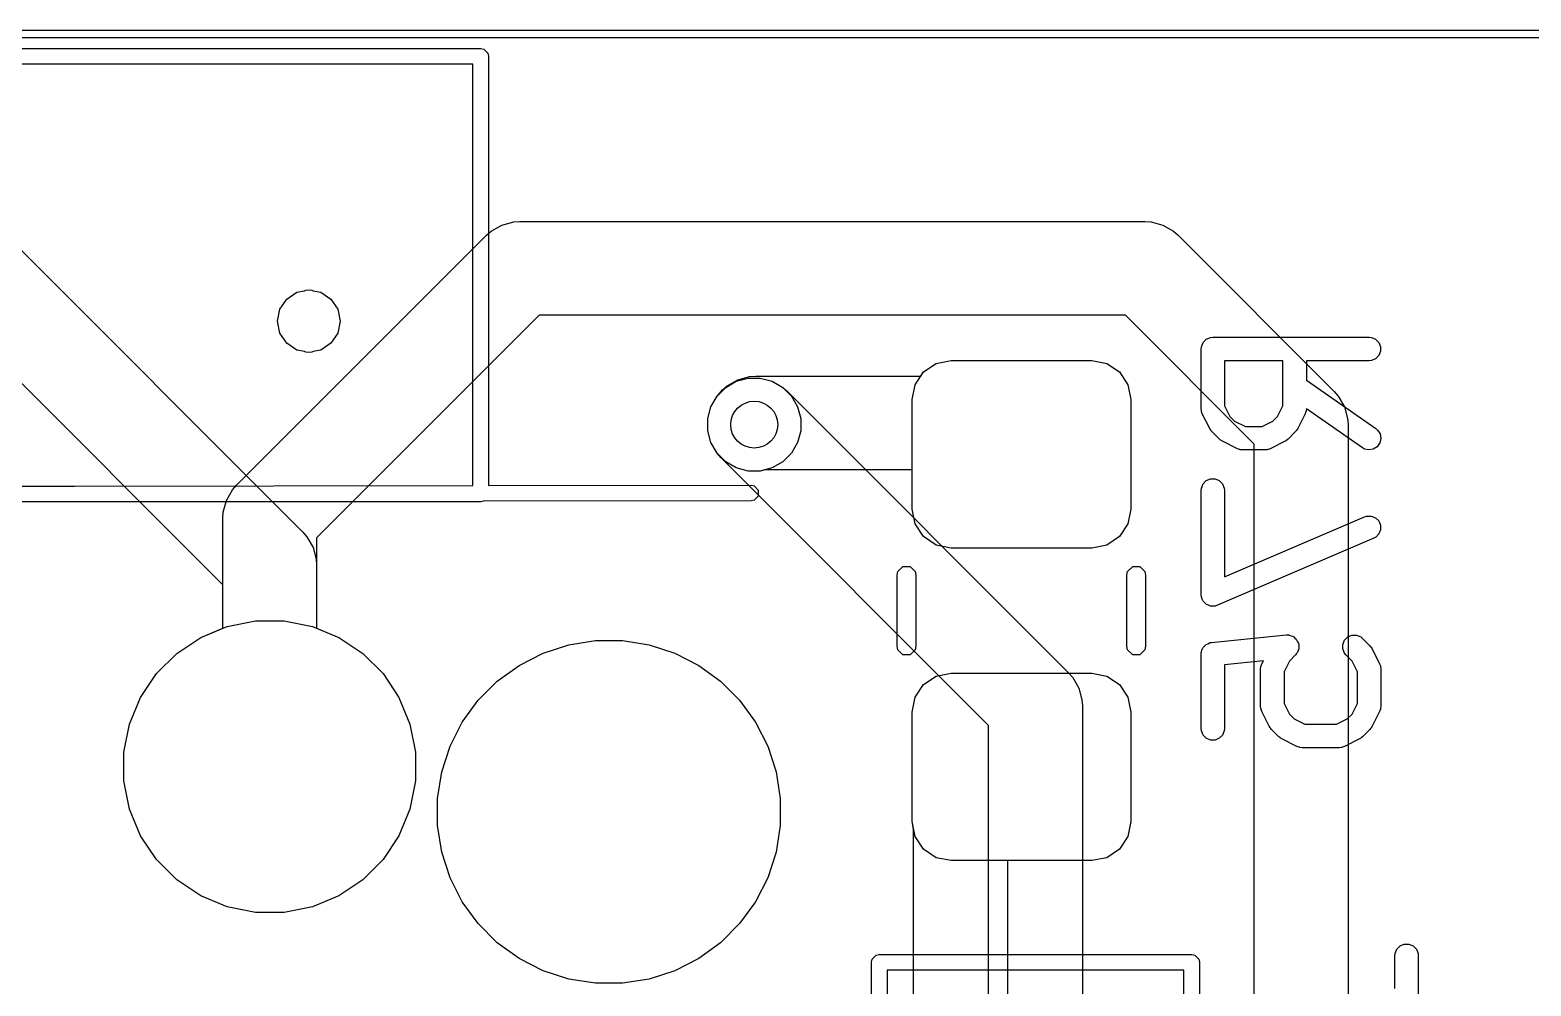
# Model space of a CAD drawing. Header units: inches. Extents: x 1.3 to 5.24, y -7.03 to -1.12.
# Drawn here: x 4.5026 to 4.8807, y -1.3619 to -1.1211 of the extents above; entities that cross this region are included whole.
import ezdxf

# ---------------------------------------------------------------- set-up
doc = ezdxf.new("R2010")
doc.units = ezdxf.units.IN
doc.header["$MEASUREMENT"] = 0
for name, color, linetype, true_color in [('B.Cu', 153, 'CONTINUOUS', 0x4d7fc4), ('B.Mask', 4, 'CONTINUOUS', 0x02ffee), ('B.Paste', 132, 'CONTINUOUS', 0x00c2c2), ('B.Silkscreen', 31, 'CONTINUOUS', 0xe8b2a7), ('Edge.Cuts', 254, 'CONTINUOUS', 0xd0d2cd), ('F.Cu', 13, 'CONTINUOUS', 0xc83434), ('F.Mask', 201, 'CONTINUOUS', 0xd864ff), ('F.Paste', 253, 'CONTINUOUS', 0xb4a09a), ('F.Silkscreen', 41, 'CONTINUOUS', 0xf2eda1), ('In1.Cu', 91, 'CONTINUOUS', 0x7fc87f), ('In2.Cu', 33, 'CONTINUOUS', 0xce7d2c)]:
    doc.layers.add(name, color=color, linetype=linetype, true_color=true_color)

msp = doc.modelspace()

# ---------------------------------------------------------------- linework, layer by layer
at = {"layer": 'B.Cu', "linetype": 'CONTINUOUS'}
for p, q in [((1.29921, -1.12106), (5.23622, -1.12106)), ((5.23524, -1.12303), (1.3002, -1.12303)), ((4.49654, -1.17275), (4.57134, -1.24755)), ((4.55118, -1.2608), (4.4833, -1.19291)), ((4.72769, -1.20721), (4.73088, -1.20508)), ((4.73088, -1.20508), (4.73465, -1.20433)), ((4.73465, -1.20433), (4.77008, -1.20433)), ((4.77008, -1.20433), (4.77385, -1.20508)), ((4.77385, -1.20508), (4.77704, -1.20721)), ((4.67824, -1.21071), (4.68091, -1.20917)), ((4.68091, -1.20917), (4.68389, -1.20837)), ((4.68389, -1.20837), (4.68543, -1.20827)), ((4.68543, -1.20827), (4.72698, -1.20827)), ((4.72698, -1.20827), (4.72769, -1.20721)), ((4.77704, -1.20721), (4.77917, -1.21041)), ((4.67413, -1.21595), (4.67567, -1.21328)), ((4.67567, -1.21328), (4.67669, -1.21212)), ((4.67669, -1.21212), (4.67708, -1.21173)), ((4.67708, -1.21173), (4.67824, -1.21071)), ((4.77917, -1.21041), (4.77992, -1.21417)), ((4.67333, -1.21893), (4.67413, -1.21595)), ((4.77992, -1.21417), (4.77992, -1.24173)), ((4.67333, -1.22201), (4.67333, -1.21893)), ((4.67413, -1.22499), (4.67333, -1.22201)), ((4.67567, -1.22766), (4.67413, -1.22499)), ((4.67785, -1.22984), (4.67567, -1.22766)), ((4.68052, -1.23138), (4.67785, -1.22984)), ((4.6835, -1.23218), (4.68052, -1.23138)), ((4.68658, -1.23218), (4.6835, -1.23218)), ((4.68767, -1.23189), (4.68658, -1.23218)), ((4.7248, -1.23189), (4.68767, -1.23189)), ((4.7248, -1.24173), (4.7248, -1.23189)), ((4.72555, -1.2455), (4.7248, -1.24173)), ((4.77992, -1.24173), (4.77917, -1.2455)), ((4.57134, -1.24755), (4.57236, -1.24872)), ((4.72769, -1.24869), (4.72555, -1.2455)), ((4.77917, -1.2455), (4.77704, -1.24869)), ((4.57236, -1.24872), (4.5739, -1.25139)), ((4.5739, -1.25139), (4.5747, -1.25436)), ((4.73088, -1.25083), (4.72769, -1.24869)), ((4.73465, -1.25157), (4.73088, -1.25083)), ((4.77008, -1.25157), (4.73465, -1.25157)), ((4.77385, -1.25083), (4.77008, -1.25157)), ((4.77704, -1.24869), (4.77385, -1.25083)), ((4.5747, -1.25436), (4.5748, -1.25591)), ((4.5748, -1.25591), (4.5748, -1.27175)), ((4.55118, -1.27175), (4.55118, -1.2608)), ((4.53958, -1.27809), (4.54559, -1.27407)), ((4.54559, -1.27407), (4.55118, -1.27175)), ((4.5748, -1.27175), (4.58039, -1.27407)), ((4.58039, -1.27407), (4.58641, -1.27809)), ((4.53446, -1.2832), (4.53958, -1.27809)), ((4.58641, -1.27809), (4.59152, -1.2832)), ((4.6258, -1.28111), (4.63185, -1.27802)), ((4.63185, -1.27802), (4.63832, -1.27592)), ((4.63832, -1.27592), (4.64503, -1.27486)), ((4.64503, -1.27486), (4.65182, -1.27486)), ((4.65182, -1.27486), (4.65854, -1.27592)), ((4.65854, -1.27592), (4.665, -1.27802)), ((4.665, -1.27802), (4.67105, -1.28111)), ((4.6203, -1.2851), (4.6258, -1.28111)), ((4.67105, -1.28111), (4.67655, -1.2851)), ((4.53044, -1.28922), (4.53446, -1.2832)), ((4.59152, -1.2832), (4.59554, -1.28922)), ((4.61549, -1.28991), (4.6203, -1.2851)), ((4.67655, -1.2851), (4.68136, -1.28991)), ((4.72769, -1.28595), (4.73088, -1.28382)), ((4.73088, -1.28382), (4.73465, -1.28307)), ((4.73465, -1.28307), (4.77008, -1.28307)), ((4.77008, -1.28307), (4.77385, -1.28382)), ((4.77385, -1.28382), (4.77704, -1.28595)), ((4.52767, -1.2959), (4.53044, -1.28922)), ((4.59554, -1.28922), (4.59831, -1.2959)), ((4.7248, -1.29291), (4.72555, -1.28915)), ((4.72555, -1.28915), (4.72769, -1.28595)), ((4.77704, -1.28595), (4.77917, -1.28915)), ((4.77917, -1.28915), (4.77992, -1.29291)), ((4.6115, -1.29541), (4.61549, -1.28991)), ((4.68136, -1.28991), (4.68535, -1.29541)), ((4.7248, -1.32047), (4.7248, -1.29291)), ((4.77992, -1.29291), (4.77992, -1.32047)), ((4.52626, -1.303), (4.52767, -1.2959)), ((4.59831, -1.2959), (4.59972, -1.303)), ((4.60841, -1.30146), (4.6115, -1.29541)), ((4.68535, -1.29541), (4.68844, -1.30146)), ((4.52626, -1.31024), (4.52626, -1.303)), ((4.59972, -1.303), (4.59972, -1.31024)), ((4.60631, -1.30793), (4.60841, -1.30146)), ((4.68844, -1.30146), (4.69054, -1.30793)), ((4.60525, -1.31464), (4.60631, -1.30793)), ((4.69054, -1.30793), (4.6916, -1.31464)), ((4.52767, -1.31733), (4.52626, -1.31024)), ((4.59972, -1.31024), (4.59831, -1.31733)), ((4.60525, -1.32143), (4.60525, -1.31464)), ((4.6916, -1.31464), (4.6916, -1.32143)), ((4.53044, -1.32402), (4.52767, -1.31733)), ((4.59831, -1.31733), (4.59554, -1.32402)), ((4.60631, -1.32815), (4.60525, -1.32143)), ((4.6916, -1.32143), (4.69054, -1.32815)), ((4.7252, -1.32245), (4.7248, -1.32047)), ((4.7252, -1.44016), (4.7252, -1.32245)), ((4.77992, -1.32047), (4.77917, -1.32424)), ((4.53446, -1.33003), (4.53044, -1.32402)), ((4.59554, -1.32402), (4.59152, -1.33003)), ((4.77917, -1.32424), (4.77704, -1.32743)), ((4.53958, -1.33515), (4.53446, -1.33003)), ((4.59152, -1.33003), (4.58641, -1.33515)), ((4.60841, -1.33461), (4.60631, -1.32815)), ((4.69054, -1.32815), (4.68844, -1.33461)), ((4.77008, -1.33031), (4.74882, -1.33031)), ((4.74882, -1.33031), (4.74882, -1.44016)), ((4.77385, -1.32957), (4.77008, -1.33031)), ((4.77704, -1.32743), (4.77385, -1.32957)), ((4.6115, -1.34066), (4.60841, -1.33461)), ((4.68844, -1.33461), (4.68535, -1.34066)), ((4.54559, -1.33917), (4.53958, -1.33515)), ((4.58641, -1.33515), (4.58039, -1.33917)), ((4.55228, -1.34194), (4.54559, -1.33917)), ((4.55937, -1.34335), (4.55228, -1.34194)), ((4.57371, -1.34194), (4.56661, -1.34335)), ((4.58039, -1.33917), (4.57371, -1.34194)), ((4.61549, -1.34616), (4.6115, -1.34066)), ((4.68535, -1.34066), (4.68136, -1.34616)), ((4.56661, -1.34335), (4.55937, -1.34335)), ((4.6203, -1.35097), (4.61549, -1.34616)), ((4.68136, -1.34616), (4.67655, -1.35097)), ((4.6258, -1.35496), (4.6203, -1.35097)), ((4.67655, -1.35097), (4.67105, -1.35496)), ((4.63185, -1.35805), (4.6258, -1.35496)), ((4.67105, -1.35496), (4.665, -1.35805)), ((4.63832, -1.36015), (4.63185, -1.35805)), ((4.64503, -1.36121), (4.63832, -1.36015)), ((4.65182, -1.36121), (4.64503, -1.36121)), ((4.65854, -1.36015), (4.65182, -1.36121)), ((4.665, -1.35805), (4.65854, -1.36015))]:
    msp.add_line(p, q, dxfattribs=at)
at = {"layer": 'B.Cu'}
msp.add_circle((4.68504, -1.22047), 0.00591, dxfattribs=at)
at = {"layer": 'B.Mask', "linetype": 'CONTINUOUS'}
for p, q in [((1.29921, -1.12106), (5.23622, -1.12106)), ((5.23524, -1.12303), (1.3002, -1.12303)), ((4.72769, -1.20721), (4.73088, -1.20508)), ((4.73088, -1.20508), (4.73465, -1.20433)), ((4.73465, -1.20433), (4.77008, -1.20433)), ((4.77008, -1.20433), (4.77385, -1.20508)), ((4.77385, -1.20508), (4.77704, -1.20721)), ((4.72555, -1.21041), (4.72769, -1.20721)), ((4.77704, -1.20721), (4.77917, -1.21041)), ((4.7248, -1.21417), (4.72555, -1.21041)), ((4.77917, -1.21041), (4.77992, -1.21417)), ((4.7248, -1.24173), (4.7248, -1.21417)), ((4.77992, -1.21417), (4.77992, -1.24173)), ((4.72555, -1.2455), (4.7248, -1.24173)), ((4.77992, -1.24173), (4.77917, -1.2455)), ((4.72769, -1.24869), (4.72555, -1.2455)), ((4.77917, -1.2455), (4.77704, -1.24869)), ((4.73088, -1.25083), (4.72769, -1.24869)), ((4.73465, -1.25157), (4.73088, -1.25083)), ((4.77008, -1.25157), (4.73465, -1.25157)), ((4.77385, -1.25083), (4.77008, -1.25157)), ((4.77704, -1.24869), (4.77385, -1.25083)), ((4.55228, -1.2713), (4.55937, -1.26989)), ((4.55937, -1.26989), (4.56661, -1.26989)), ((4.56661, -1.26989), (4.57371, -1.2713)), ((4.53958, -1.27809), (4.54559, -1.27407)), ((4.54559, -1.27407), (4.55228, -1.2713)), ((4.57371, -1.2713), (4.58039, -1.27407)), ((4.58039, -1.27407), (4.58641, -1.27809)), ((4.53446, -1.2832), (4.53958, -1.27809)), ((4.58641, -1.27809), (4.59152, -1.2832)), ((4.6258, -1.28111), (4.63185, -1.27802)), ((4.63185, -1.27802), (4.63832, -1.27592)), ((4.63832, -1.27592), (4.64503, -1.27486)), ((4.64503, -1.27486), (4.65182, -1.27486)), ((4.65182, -1.27486), (4.65854, -1.27592)), ((4.65854, -1.27592), (4.665, -1.27802)), ((4.665, -1.27802), (4.67105, -1.28111)), ((4.6203, -1.2851), (4.6258, -1.28111)), ((4.67105, -1.28111), (4.67655, -1.2851)), ((4.53044, -1.28922), (4.53446, -1.2832)), ((4.59152, -1.2832), (4.59554, -1.28922)), ((4.61549, -1.28991), (4.6203, -1.2851)), ((4.67655, -1.2851), (4.68136, -1.28991)), ((4.72769, -1.28595), (4.73088, -1.28382)), ((4.73088, -1.28382), (4.73465, -1.28307)), ((4.73465, -1.28307), (4.77008, -1.28307)), ((4.77008, -1.28307), (4.77385, -1.28382)), ((4.77385, -1.28382), (4.77704, -1.28595)), ((4.52767, -1.2959), (4.53044, -1.28922)), ((4.59554, -1.28922), (4.59831, -1.2959)), ((4.7248, -1.29291), (4.72555, -1.28915)), ((4.72555, -1.28915), (4.72769, -1.28595)), ((4.77704, -1.28595), (4.77917, -1.28915)), ((4.77917, -1.28915), (4.77992, -1.29291)), ((4.6115, -1.29541), (4.61549, -1.28991)), ((4.68136, -1.28991), (4.68535, -1.29541)), ((4.7248, -1.32047), (4.7248, -1.29291)), ((4.77992, -1.29291), (4.77992, -1.32047)), ((4.52626, -1.303), (4.52767, -1.2959)), ((4.59831, -1.2959), (4.59972, -1.303)), ((4.60841, -1.30146), (4.6115, -1.29541)), ((4.68535, -1.29541), (4.68844, -1.30146)), ((4.52626, -1.31024), (4.52626, -1.303)), ((4.59972, -1.303), (4.59972, -1.31024)), ((4.60631, -1.30793), (4.60841, -1.30146)), ((4.68844, -1.30146), (4.69054, -1.30793)), ((4.60525, -1.31464), (4.60631, -1.30793)), ((4.69054, -1.30793), (4.6916, -1.31464)), ((4.52767, -1.31733), (4.52626, -1.31024)), ((4.59972, -1.31024), (4.59831, -1.31733)), ((4.60525, -1.32143), (4.60525, -1.31464)), ((4.6916, -1.31464), (4.6916, -1.32143)), ((4.53044, -1.32402), (4.52767, -1.31733)), ((4.59831, -1.31733), (4.59554, -1.32402)), ((4.60631, -1.32815), (4.60525, -1.32143)), ((4.6916, -1.32143), (4.69054, -1.32815)), ((4.72555, -1.32424), (4.7248, -1.32047)), ((4.77992, -1.32047), (4.77917, -1.32424)), ((4.53446, -1.33003), (4.53044, -1.32402)), ((4.59554, -1.32402), (4.59152, -1.33003)), ((4.72769, -1.32743), (4.72555, -1.32424)), ((4.77917, -1.32424), (4.77704, -1.32743)), ((4.53958, -1.33515), (4.53446, -1.33003)), ((4.59152, -1.33003), (4.58641, -1.33515)), ((4.60841, -1.33461), (4.60631, -1.32815)), ((4.69054, -1.32815), (4.68844, -1.33461)), ((4.73088, -1.32957), (4.72769, -1.32743)), ((4.73465, -1.33031), (4.73088, -1.32957)), ((4.77008, -1.33031), (4.73465, -1.33031)), ((4.77385, -1.32957), (4.77008, -1.33031)), ((4.77704, -1.32743), (4.77385, -1.32957)), ((4.6115, -1.34066), (4.60841, -1.33461)), ((4.68844, -1.33461), (4.68535, -1.34066)), ((4.54559, -1.33917), (4.53958, -1.33515)), ((4.58641, -1.33515), (4.58039, -1.33917)), ((4.55228, -1.34194), (4.54559, -1.33917)), ((4.55937, -1.34335), (4.55228, -1.34194)), ((4.57371, -1.34194), (4.56661, -1.34335)), ((4.58039, -1.33917), (4.57371, -1.34194)), ((4.61549, -1.34616), (4.6115, -1.34066)), ((4.68535, -1.34066), (4.68136, -1.34616)), ((4.56661, -1.34335), (4.55937, -1.34335)), ((4.6203, -1.35097), (4.61549, -1.34616)), ((4.68136, -1.34616), (4.67655, -1.35097)), ((4.6258, -1.35496), (4.6203, -1.35097)), ((4.67655, -1.35097), (4.67105, -1.35496)), ((4.63185, -1.35805), (4.6258, -1.35496)), ((4.67105, -1.35496), (4.665, -1.35805)), ((4.63832, -1.36015), (4.63185, -1.35805)), ((4.64503, -1.36121), (4.63832, -1.36015)), ((4.65182, -1.36121), (4.64503, -1.36121)), ((4.65854, -1.36015), (4.65182, -1.36121)), ((4.665, -1.35805), (4.65854, -1.36015))]:
    msp.add_line(p, q, dxfattribs=at)
at = {"layer": 'B.Paste', "linetype": 'CONTINUOUS'}
for p, q in [((1.29921, -1.12106), (5.23622, -1.12106)), ((5.23524, -1.12303), (1.3002, -1.12303)), ((4.72769, -1.20721), (4.73088, -1.20508)), ((4.73088, -1.20508), (4.73465, -1.20433)), ((4.73465, -1.20433), (4.77008, -1.20433)), ((4.77008, -1.20433), (4.77385, -1.20508)), ((4.77385, -1.20508), (4.77704, -1.20721)), ((4.72555, -1.21041), (4.72769, -1.20721)), ((4.77704, -1.20721), (4.77917, -1.21041)), ((4.7248, -1.21417), (4.72555, -1.21041)), ((4.77917, -1.21041), (4.77992, -1.21417)), ((4.7248, -1.24173), (4.7248, -1.21417)), ((4.77992, -1.21417), (4.77992, -1.24173)), ((4.72555, -1.2455), (4.7248, -1.24173)), ((4.77992, -1.24173), (4.77917, -1.2455)), ((4.72769, -1.24869), (4.72555, -1.2455)), ((4.77917, -1.2455), (4.77704, -1.24869)), ((4.73088, -1.25083), (4.72769, -1.24869)), ((4.73465, -1.25157), (4.73088, -1.25083)), ((4.77008, -1.25157), (4.73465, -1.25157)), ((4.77385, -1.25083), (4.77008, -1.25157)), ((4.77704, -1.24869), (4.77385, -1.25083)), ((4.72769, -1.28595), (4.73088, -1.28382)), ((4.73088, -1.28382), (4.73465, -1.28307)), ((4.73465, -1.28307), (4.77008, -1.28307)), ((4.77008, -1.28307), (4.77385, -1.28382)), ((4.77385, -1.28382), (4.77704, -1.28595)), ((4.7248, -1.29291), (4.72555, -1.28915)), ((4.72555, -1.28915), (4.72769, -1.28595)), ((4.77704, -1.28595), (4.77917, -1.28915)), ((4.77917, -1.28915), (4.77992, -1.29291)), ((4.7248, -1.32047), (4.7248, -1.29291)), ((4.77992, -1.29291), (4.77992, -1.32047)), ((4.72555, -1.32424), (4.7248, -1.32047)), ((4.77992, -1.32047), (4.77917, -1.32424)), ((4.72769, -1.32743), (4.72555, -1.32424)), ((4.77917, -1.32424), (4.77704, -1.32743)), ((4.73088, -1.32957), (4.72769, -1.32743)), ((4.73465, -1.33031), (4.73088, -1.32957)), ((4.77008, -1.33031), (4.73465, -1.33031)), ((4.77385, -1.32957), (4.77008, -1.33031)), ((4.77704, -1.32743), (4.77385, -1.32957))]:
    msp.add_line(p, q, dxfattribs=at)
at = {"layer": 'B.Silkscreen', "linetype": 'CONTINUOUS'}
for p, q in [((1.29921, -1.12106), (5.23622, -1.12106)), ((5.23524, -1.12303), (1.3002, -1.12303)), ((4.79894, -1.19895), (4.80001, -1.19851)), ((4.80001, -1.19851), (4.80058, -1.19845)), ((4.80058, -1.19845), (4.83995, -1.19845)), ((4.83995, -1.19845), (4.84053, -1.19851)), ((4.84053, -1.19851), (4.84159, -1.19895)), ((4.79763, -1.20141), (4.79769, -1.20083)), ((4.79763, -1.2164), (4.79763, -1.20141)), ((4.79769, -1.20083), (4.79813, -1.19977)), ((4.79813, -1.19977), (4.79894, -1.19895)), ((4.84159, -1.19895), (4.84241, -1.19977)), ((4.84241, -1.19977), (4.84285, -1.20083)), ((4.84285, -1.20198), (4.84241, -1.20305)), ((4.84285, -1.20083), (4.84285, -1.20198)), ((4.81825, -1.20436), (4.80354, -1.20436)), ((4.80354, -1.20436), (4.80354, -1.21571)), ((4.81825, -1.21571), (4.81825, -1.20436)), ((4.83995, -1.20436), (4.82416, -1.20436)), ((4.82416, -1.20436), (4.82416, -1.20924)), ((4.84053, -1.2043), (4.83995, -1.20436)), ((4.84159, -1.20386), (4.84053, -1.2043)), ((4.84241, -1.20305), (4.84159, -1.20386)), ((4.82416, -1.20924), (4.84165, -1.22148)), ((4.79769, -1.21698), (4.79763, -1.2164)), ((4.79773, -1.21708), (4.79769, -1.21698)), ((4.79774, -1.21718), (4.79773, -1.21708)), ((4.79794, -1.21772), (4.79774, -1.21718)), ((4.80354, -1.21571), (4.80488, -1.2184)), ((4.8169, -1.2184), (4.81825, -1.21571)), ((4.82405, -1.21718), (4.82385, -1.21772)), ((4.82406, -1.21708), (4.82405, -1.21718)), ((4.8241, -1.21698), (4.82406, -1.21708)), ((4.82415, -1.21645), (4.8241, -1.21698)), ((4.83826, -1.22632), (4.82415, -1.21645)), ((4.79982, -1.22147), (4.79794, -1.21772)), ((4.80488, -1.2184), (4.80608, -1.2196)), ((4.80608, -1.2196), (4.80878, -1.22095)), ((4.80878, -1.22095), (4.81301, -1.22095)), ((4.81301, -1.22095), (4.81571, -1.2196)), ((4.81571, -1.2196), (4.8169, -1.2184)), ((4.82385, -1.21772), (4.82197, -1.22147)), ((4.79997, -1.22172), (4.79982, -1.22147)), ((4.8, -1.22179), (4.79997, -1.22172)), ((4.80007, -1.22188), (4.8, -1.22179)), ((4.80013, -1.22196), (4.80007, -1.22188)), ((4.80018, -1.22202), (4.80013, -1.22196)), ((4.80037, -1.22224), (4.80018, -1.22202)), ((4.80225, -1.22412), (4.80037, -1.22224)), ((4.80247, -1.2243), (4.80225, -1.22412)), ((4.80252, -1.22436), (4.80247, -1.2243)), ((4.80261, -1.22442), (4.80252, -1.22436)), ((4.80269, -1.22448), (4.80261, -1.22442)), ((4.80276, -1.22451), (4.80269, -1.22448)), ((4.80301, -1.22467), (4.80276, -1.22451)), ((4.80676, -1.22654), (4.80301, -1.22467)), ((4.81878, -1.22467), (4.81503, -1.22654)), ((4.81902, -1.22451), (4.81878, -1.22467)), ((4.8191, -1.22448), (4.81902, -1.22451)), ((4.81918, -1.22442), (4.8191, -1.22448)), ((4.81927, -1.22436), (4.81918, -1.22442)), ((4.81932, -1.2243), (4.81927, -1.22436)), ((4.81954, -1.22412), (4.81932, -1.2243)), ((4.82142, -1.22224), (4.81954, -1.22412)), ((4.8216, -1.22202), (4.82142, -1.22224)), ((4.82166, -1.22196), (4.8216, -1.22202)), ((4.82172, -1.22188), (4.82166, -1.22196)), ((4.82179, -1.22179), (4.82172, -1.22188)), ((4.82182, -1.22172), (4.82179, -1.22179)), ((4.82197, -1.22147), (4.82182, -1.22172)), ((4.84165, -1.22148), (4.84209, -1.22186)), ((4.84266, -1.22509), (4.842, -1.22604)), ((4.84209, -1.22186), (4.84271, -1.22283)), ((4.84291, -1.22397), (4.84266, -1.22509)), ((4.84271, -1.22283), (4.84291, -1.22397)), ((4.8073, -1.22675), (4.80676, -1.22654)), ((4.80741, -1.22676), (4.8073, -1.22675)), ((4.80751, -1.2268), (4.80741, -1.22676)), ((4.80808, -1.22686), (4.80751, -1.2268)), ((4.81371, -1.22686), (4.80808, -1.22686)), ((4.81428, -1.2268), (4.81371, -1.22686)), ((4.81438, -1.22676), (4.81428, -1.2268)), ((4.81449, -1.22675), (4.81438, -1.22676)), ((4.81503, -1.22654), (4.81449, -1.22675)), ((4.83876, -1.22661), (4.83826, -1.22632)), ((4.83989, -1.22686), (4.83876, -1.22661)), ((4.84102, -1.22666), (4.83989, -1.22686)), ((4.842, -1.22604), (4.84102, -1.22666)), ((4.79763, -1.23703), (4.79769, -1.23645)), ((4.79769, -1.23645), (4.79813, -1.23539)), ((4.79813, -1.23539), (4.79894, -1.23457)), ((4.79894, -1.23457), (4.80001, -1.23413)), ((4.80001, -1.23413), (4.80116, -1.23413)), ((4.80116, -1.23413), (4.80222, -1.23457)), ((4.80222, -1.23457), (4.80304, -1.23539)), ((4.80304, -1.23539), (4.80348, -1.23645)), ((4.80348, -1.23645), (4.80354, -1.23703)), ((4.79763, -1.26327), (4.79763, -1.23703)), ((4.80354, -1.23703), (4.80354, -1.2588)), ((4.80354, -1.2588), (4.83879, -1.24369)), ((4.83879, -1.24369), (4.83934, -1.24351)), ((4.83934, -1.24351), (4.84049, -1.2435)), ((4.84049, -1.2435), (4.84156, -1.24393)), ((4.84156, -1.24393), (4.84239, -1.24473)), ((4.84239, -1.24473), (4.84284, -1.24579)), ((4.84286, -1.24694), (4.84243, -1.24801)), ((4.84284, -1.24579), (4.84286, -1.24694)), ((4.84112, -1.24911), (4.80175, -1.26599)), ((4.84162, -1.24884), (4.84112, -1.24911)), ((4.84243, -1.24801), (4.84162, -1.24884)), ((4.72106, -1.25838), (4.72124, -1.25748)), ((4.72106, -1.27626), (4.72106, -1.25838)), ((4.72124, -1.25748), (4.72252, -1.2562)), ((4.72252, -1.2562), (4.72433, -1.2562)), ((4.72433, -1.2562), (4.72561, -1.25748)), ((4.72561, -1.25748), (4.72579, -1.25838)), ((4.72579, -1.25838), (4.72579, -1.27626)), ((4.77894, -1.25838), (4.77912, -1.25748)), ((4.77894, -1.27626), (4.77894, -1.25838)), ((4.77912, -1.25748), (4.7804, -1.2562)), ((4.7804, -1.2562), (4.7822, -1.2562)), ((4.7822, -1.2562), (4.78348, -1.25748)), ((4.78348, -1.25748), (4.78366, -1.25838)), ((4.78366, -1.25838), (4.78366, -1.27626)), ((4.79769, -1.26385), (4.79763, -1.26327)), ((4.79769, -1.26387), (4.79769, -1.26385)), ((4.79769, -1.26388), (4.79769, -1.26387)), ((4.79791, -1.2644), (4.79769, -1.26388)), ((4.79813, -1.26491), (4.79791, -1.2644)), ((4.79814, -1.26493), (4.79813, -1.26491)), ((4.79815, -1.26494), (4.79814, -1.26493)), ((4.79855, -1.26533), (4.79815, -1.26494)), ((4.79894, -1.26573), (4.79855, -1.26533)), ((4.79896, -1.26574), (4.79894, -1.26573)), ((4.79897, -1.26575), (4.79896, -1.26574)), ((4.79949, -1.26596), (4.79897, -1.26575)), ((4.80001, -1.26617), (4.79949, -1.26596)), ((4.80003, -1.26617), (4.80001, -1.26617)), ((4.80004, -1.26618), (4.80003, -1.26617)), ((4.8006, -1.26617), (4.80004, -1.26618)), ((4.80116, -1.26617), (4.8006, -1.26617)), ((4.80118, -1.26616), (4.80116, -1.26617)), ((4.80119, -1.26616), (4.80118, -1.26616)), ((4.80175, -1.26599), (4.80119, -1.26616)), ((4.80029, -1.27533), (4.81904, -1.27346)), ((4.81904, -1.27346), (4.81962, -1.27346)), ((4.81962, -1.27346), (4.81976, -1.2735)), ((4.81976, -1.2735), (4.81991, -1.2735)), ((4.81991, -1.2735), (4.82031, -1.27367)), ((4.82031, -1.27367), (4.82072, -1.27379)), ((4.82072, -1.27379), (4.82083, -1.27388)), ((4.82083, -1.27388), (4.82097, -1.27394)), ((4.82097, -1.27394), (4.82128, -1.27425)), ((4.82128, -1.27425), (4.82161, -1.27452)), ((4.83375, -1.27476), (4.83456, -1.27394)), ((4.83456, -1.27394), (4.83563, -1.2735)), ((4.83563, -1.2735), (4.83678, -1.2735)), ((4.83678, -1.2735), (4.83784, -1.27394)), ((4.83784, -1.27394), (4.83829, -1.27431)), ((4.83829, -1.27431), (4.84017, -1.27618)), ((4.72124, -1.27717), (4.72106, -1.27626)), ((4.72252, -1.27844), (4.72124, -1.27717)), ((4.72561, -1.27717), (4.72433, -1.27844)), ((4.72579, -1.27626), (4.72561, -1.27717)), ((4.77912, -1.27717), (4.77894, -1.27626)), ((4.7804, -1.27844), (4.77912, -1.27717)), ((4.78348, -1.27717), (4.7822, -1.27844)), ((4.78366, -1.27626), (4.78348, -1.27717)), ((4.79763, -1.27827), (4.79765, -1.27806)), ((4.79764, -1.27799), (4.79767, -1.27792)), ((4.79765, -1.27806), (4.79764, -1.27799)), ((4.79767, -1.27792), (4.79769, -1.2777)), ((4.79769, -1.2777), (4.79785, -1.2773)), ((4.79785, -1.2773), (4.79798, -1.27688)), ((4.79798, -1.27688), (4.79807, -1.27677)), ((4.79807, -1.27677), (4.79813, -1.27663)), ((4.79813, -1.27663), (4.79843, -1.27633)), ((4.79843, -1.27633), (4.79871, -1.27599)), ((4.79871, -1.27599), (4.79884, -1.27592)), ((4.79884, -1.27592), (4.79894, -1.27582)), ((4.79894, -1.27582), (4.79934, -1.27565)), ((4.79934, -1.27565), (4.79972, -1.27545)), ((4.79972, -1.27545), (4.79994, -1.2754)), ((4.79994, -1.2754), (4.80001, -1.27538)), ((4.80001, -1.27538), (4.80008, -1.27538)), ((4.80008, -1.27538), (4.80029, -1.27533)), ((4.82179, -1.27804), (4.82142, -1.27848)), ((4.82161, -1.27452), (4.82168, -1.27465)), ((4.82168, -1.27465), (4.82179, -1.27476)), ((4.82179, -1.27476), (4.82195, -1.27515)), ((4.82184, -1.2779), (4.82179, -1.27804)), ((4.82194, -1.27778), (4.82184, -1.2779)), ((4.82206, -1.27737), (4.82194, -1.27778)), ((4.82195, -1.27515), (4.82216, -1.27554)), ((4.82223, -1.27697), (4.82206, -1.27737)), ((4.82216, -1.27554), (4.82217, -1.27568)), ((4.82217, -1.27568), (4.82223, -1.27582)), ((4.82223, -1.27582), (4.82223, -1.27625)), ((4.82223, -1.27625), (4.82227, -1.27668)), ((4.82227, -1.27668), (4.82223, -1.27682)), ((4.82223, -1.27682), (4.82223, -1.27697)), ((4.83331, -1.27582), (4.83375, -1.27476)), ((4.83331, -1.27697), (4.83331, -1.27582)), ((4.83375, -1.27804), (4.83331, -1.27697)), ((4.83412, -1.27848), (4.83375, -1.27804)), ((4.84017, -1.27618), (4.84035, -1.27641)), ((4.84035, -1.27641), (4.84041, -1.27646)), ((4.84041, -1.27646), (4.84047, -1.27655)), ((4.84047, -1.27655), (4.84053, -1.27663)), ((4.84053, -1.27663), (4.84056, -1.2767)), ((4.84056, -1.2767), (4.84072, -1.27695)), ((4.84072, -1.27695), (4.84259, -1.2807)), ((4.72433, -1.27844), (4.72252, -1.27844)), ((4.7822, -1.27844), (4.7804, -1.27844)), ((4.79763, -1.29702), (4.79763, -1.27827)), ((4.81331, -1.27997), (4.80354, -1.28094)), ((4.80354, -1.28094), (4.80354, -1.29702)), ((4.81263, -1.28202), (4.81269, -1.28144)), ((4.81269, -1.28144), (4.81273, -1.28135)), ((4.81273, -1.28124), (4.81294, -1.2807)), ((4.81273, -1.28135), (4.81273, -1.28124)), ((4.81294, -1.2807), (4.81331, -1.27997)), ((4.81988, -1.28002), (4.81853, -1.28272)), ((4.82142, -1.27848), (4.81988, -1.28002)), ((4.83565, -1.28002), (4.83412, -1.27848)), ((4.837, -1.28272), (4.83565, -1.28002)), ((4.84259, -1.2807), (4.8428, -1.28124)), ((4.8428, -1.28124), (4.84281, -1.28135)), ((4.84281, -1.28135), (4.84285, -1.28144)), ((4.84285, -1.28144), (4.84291, -1.28202)), ((4.81263, -1.29139), (4.81263, -1.28202)), ((4.81853, -1.28272), (4.81853, -1.2907)), ((4.837, -1.2907), (4.837, -1.28272)), ((4.84291, -1.28202), (4.84291, -1.29139)), ((4.81269, -1.29197), (4.81263, -1.29139)), ((4.81273, -1.29207), (4.81269, -1.29197)), ((4.81273, -1.29217), (4.81273, -1.29207)), ((4.81294, -1.29272), (4.81273, -1.29217)), ((4.81482, -1.29646), (4.81294, -1.29272)), ((4.81853, -1.2907), (4.81988, -1.2934)), ((4.83565, -1.2934), (4.837, -1.2907)), ((4.84259, -1.29272), (4.84072, -1.29646)), ((4.8428, -1.29217), (4.84259, -1.29272)), ((4.84281, -1.29207), (4.8428, -1.29217)), ((4.84285, -1.29197), (4.84281, -1.29207)), ((4.84291, -1.29139), (4.84285, -1.29197)), ((4.79769, -1.2976), (4.79763, -1.29702)), ((4.80354, -1.29702), (4.80348, -1.2976)), ((4.81497, -1.29671), (4.81482, -1.29646)), ((4.815, -1.29678), (4.81497, -1.29671)), ((4.81507, -1.29687), (4.815, -1.29678)), ((4.81512, -1.29695), (4.81507, -1.29687)), ((4.81518, -1.29701), (4.81512, -1.29695)), ((4.81537, -1.29723), (4.81518, -1.29701)), ((4.81988, -1.2934), (4.82108, -1.29459)), ((4.82108, -1.29459), (4.82378, -1.29594)), ((4.82378, -1.29594), (4.83176, -1.29594)), ((4.83176, -1.29594), (4.83445, -1.29459)), ((4.83445, -1.29459), (4.83565, -1.2934)), ((4.84035, -1.29701), (4.84017, -1.29723)), ((4.84041, -1.29695), (4.84035, -1.29701)), ((4.84047, -1.29687), (4.84041, -1.29695)), ((4.84053, -1.29678), (4.84047, -1.29687)), ((4.84056, -1.29671), (4.84053, -1.29678)), ((4.84072, -1.29646), (4.84056, -1.29671)), ((4.79813, -1.29866), (4.79769, -1.2976)), ((4.79894, -1.29947), (4.79813, -1.29866)), ((4.80001, -1.29992), (4.79894, -1.29947)), ((4.80116, -1.29992), (4.80001, -1.29992)), ((4.80222, -1.29947), (4.80116, -1.29992)), ((4.80304, -1.29866), (4.80222, -1.29947)), ((4.80348, -1.2976), (4.80304, -1.29866)), ((4.81724, -1.29911), (4.81537, -1.29723)), ((4.81747, -1.29929), (4.81724, -1.29911)), ((4.81752, -1.29935), (4.81747, -1.29929)), ((4.81761, -1.29941), (4.81752, -1.29935)), ((4.81769, -1.29947), (4.81761, -1.29941)), ((4.81776, -1.2995), (4.81769, -1.29947)), ((4.81801, -1.29966), (4.81776, -1.2995)), ((4.82176, -1.30153), (4.81801, -1.29966)), ((4.83752, -1.29966), (4.83377, -1.30153)), ((4.83777, -1.2995), (4.83752, -1.29966)), ((4.83784, -1.29947), (4.83777, -1.2995)), ((4.83793, -1.29941), (4.83784, -1.29947)), ((4.83801, -1.29935), (4.83793, -1.29941)), ((4.83807, -1.29929), (4.83801, -1.29935)), ((4.83829, -1.29911), (4.83807, -1.29929)), ((4.84017, -1.29723), (4.83829, -1.29911)), ((4.8223, -1.30174), (4.82176, -1.30153)), ((4.82241, -1.30175), (4.8223, -1.30174)), ((4.8225, -1.30179), (4.82241, -1.30175)), ((4.82308, -1.30185), (4.8225, -1.30179)), ((4.83245, -1.30185), (4.82308, -1.30185)), ((4.83303, -1.30179), (4.83245, -1.30185)), ((4.83313, -1.30175), (4.83303, -1.30179)), ((4.83323, -1.30174), (4.83313, -1.30175)), ((4.83377, -1.30153), (4.83323, -1.30174))]:
    msp.add_line(p, q, dxfattribs=at)
at = {"layer": 'Edge.Cuts', "linetype": 'CONTINUOUS'}
for p, q in [((1.29921, -1.12106), (5.23622, -1.12106)), ((5.23524, -1.12303), (1.3002, -1.12303))]:
    msp.add_line(p, q, dxfattribs=at)
at = {"layer": 'F.Cu', "linetype": 'CONTINUOUS'}
for p, q in [((1.29921, -1.12106), (5.23622, -1.12106)), ((5.23524, -1.12303), (1.3002, -1.12303)), ((4.61763, -1.17275), (4.61879, -1.17173)), ((4.61879, -1.17173), (4.62146, -1.17019)), ((4.62146, -1.17019), (4.62444, -1.16939)), ((4.62444, -1.16939), (4.62598, -1.16929)), ((4.62598, -1.16929), (4.78346, -1.16929)), ((4.78346, -1.16929), (4.78501, -1.16939)), ((4.78501, -1.16939), (4.78798, -1.17019)), ((4.78798, -1.17019), (4.79065, -1.17173)), ((4.79065, -1.17173), (4.79182, -1.17275)), ((4.55464, -1.23574), (4.61763, -1.17275)), ((4.79182, -1.17275), (4.83119, -1.21212)), ((4.63088, -1.19291), (4.5748, -1.24899)), ((4.77857, -1.19291), (4.63088, -1.19291)), ((4.81102, -1.22536), (4.77857, -1.19291)), ((4.67785, -1.2111), (4.68052, -1.20956)), ((4.68052, -1.20956), (4.6835, -1.20876)), ((4.6835, -1.20876), (4.68658, -1.20876)), ((4.68658, -1.20876), (4.68956, -1.20956)), ((4.68956, -1.20956), (4.69223, -1.2111)), ((4.67413, -1.21595), (4.67567, -1.21328)), ((4.67567, -1.21328), (4.67785, -1.2111)), ((4.69223, -1.2111), (4.69339, -1.21212)), ((4.69339, -1.21212), (4.76426, -1.28299)), ((4.83119, -1.21212), (4.8322, -1.21328)), ((4.8322, -1.21328), (4.83375, -1.21595)), ((4.67333, -1.21893), (4.67413, -1.21595)), ((4.83375, -1.21595), (4.83454, -1.21893)), ((4.67333, -1.22201), (4.67333, -1.21893)), ((4.83454, -1.21893), (4.83465, -1.22047)), ((4.83465, -1.22047), (4.83465, -1.4518)), ((4.67413, -1.22499), (4.67333, -1.22201)), ((4.67567, -1.22766), (4.67413, -1.22499)), ((4.67669, -1.22882), (4.67567, -1.22766)), ((4.74409, -1.29623), (4.67669, -1.22882)), ((4.81102, -1.44793), (4.81102, -1.22536)), ((4.55362, -1.2369), (4.55464, -1.23574)), ((4.55128, -1.24255), (4.55208, -1.23957)), ((4.55208, -1.23957), (4.55362, -1.2369)), ((4.55118, -1.24409), (4.55128, -1.24255)), ((4.55118, -1.27175), (4.55118, -1.24409)), ((4.5748, -1.24899), (4.5748, -1.27175)), ((4.53958, -1.27809), (4.54559, -1.27407)), ((4.54559, -1.27407), (4.55118, -1.27175)), ((4.5748, -1.27175), (4.58039, -1.27407)), ((4.58039, -1.27407), (4.58641, -1.27809)), ((4.53446, -1.2832), (4.53958, -1.27809)), ((4.58641, -1.27809), (4.59152, -1.2832)), ((4.6258, -1.28111), (4.63185, -1.27802)), ((4.63185, -1.27802), (4.63832, -1.27592)), ((4.63832, -1.27592), (4.64503, -1.27486)), ((4.64503, -1.27486), (4.65182, -1.27486)), ((4.65182, -1.27486), (4.65854, -1.27592)), ((4.65854, -1.27592), (4.665, -1.27802)), ((4.665, -1.27802), (4.67105, -1.28111)), ((4.6203, -1.2851), (4.6258, -1.28111)), ((4.67105, -1.28111), (4.67655, -1.2851)), ((4.53044, -1.28922), (4.53446, -1.2832)), ((4.59152, -1.2832), (4.59554, -1.28922)), ((4.61549, -1.28991), (4.6203, -1.2851)), ((4.67655, -1.2851), (4.68136, -1.28991)), ((4.76426, -1.28299), (4.76528, -1.28415)), ((4.76528, -1.28415), (4.76528, -1.28415)), ((4.76528, -1.28415), (4.76682, -1.28682)), ((4.52767, -1.2959), (4.53044, -1.28922)), ((4.59554, -1.28922), (4.59831, -1.2959)), ((4.76682, -1.28682), (4.76762, -1.2898)), ((4.6115, -1.29541), (4.61549, -1.28991)), ((4.68136, -1.28991), (4.68535, -1.29541)), ((4.76762, -1.2898), (4.76772, -1.29134)), ((4.76772, -1.29134), (4.76772, -1.36673)), ((4.52626, -1.303), (4.52767, -1.2959)), ((4.59831, -1.2959), (4.59972, -1.303)), ((4.60841, -1.30146), (4.6115, -1.29541)), ((4.68535, -1.29541), (4.68844, -1.30146)), ((4.74409, -1.36673), (4.74409, -1.29623)), ((4.52626, -1.31024), (4.52626, -1.303)), ((4.59972, -1.303), (4.59972, -1.31024)), ((4.60631, -1.30793), (4.60841, -1.30146)), ((4.68844, -1.30146), (4.69054, -1.30793)), ((4.60525, -1.31464), (4.60631, -1.30793)), ((4.69054, -1.30793), (4.6916, -1.31464)), ((4.52767, -1.31733), (4.52626, -1.31024)), ((4.59972, -1.31024), (4.59831, -1.31733)), ((4.60525, -1.32143), (4.60525, -1.31464)), ((4.6916, -1.31464), (4.6916, -1.32143)), ((4.53044, -1.32402), (4.52767, -1.31733)), ((4.59831, -1.31733), (4.59554, -1.32402)), ((4.60631, -1.32815), (4.60525, -1.32143)), ((4.6916, -1.32143), (4.69054, -1.32815)), ((4.53446, -1.33003), (4.53044, -1.32402)), ((4.59554, -1.32402), (4.59152, -1.33003)), ((4.53958, -1.33515), (4.53446, -1.33003)), ((4.59152, -1.33003), (4.58641, -1.33515)), ((4.60841, -1.33461), (4.60631, -1.32815)), ((4.69054, -1.32815), (4.68844, -1.33461)), ((4.6115, -1.34066), (4.60841, -1.33461)), ((4.68844, -1.33461), (4.68535, -1.34066)), ((4.54559, -1.33917), (4.53958, -1.33515)), ((4.58641, -1.33515), (4.58039, -1.33917)), ((4.55228, -1.34194), (4.54559, -1.33917)), ((4.55937, -1.34335), (4.55228, -1.34194)), ((4.57371, -1.34194), (4.56661, -1.34335)), ((4.58039, -1.33917), (4.57371, -1.34194)), ((4.61549, -1.34616), (4.6115, -1.34066)), ((4.68535, -1.34066), (4.68136, -1.34616)), ((4.56661, -1.34335), (4.55937, -1.34335)), ((4.6203, -1.35097), (4.61549, -1.34616)), ((4.68136, -1.34616), (4.67655, -1.35097)), ((4.6258, -1.35496), (4.6203, -1.35097)), ((4.67655, -1.35097), (4.67105, -1.35496)), ((4.63185, -1.35805), (4.6258, -1.35496)), ((4.67105, -1.35496), (4.665, -1.35805)), ((4.63832, -1.36015), (4.63185, -1.35805)), ((4.64503, -1.36121), (4.63832, -1.36015)), ((4.65182, -1.36121), (4.64503, -1.36121)), ((4.65854, -1.36015), (4.65182, -1.36121)), ((4.665, -1.35805), (4.65854, -1.36015))]:
    msp.add_line(p, q, dxfattribs=at)
at = {"layer": 'F.Cu'}
msp.add_circle((4.68504, -1.22047), 0.00591, dxfattribs=at)
at = {"layer": 'F.Mask', "linetype": 'CONTINUOUS'}
for p, q in [((1.29921, -1.12106), (5.23622, -1.12106)), ((5.23524, -1.12303), (1.3002, -1.12303)), ((4.55228, -1.2713), (4.55937, -1.26989)), ((4.55937, -1.26989), (4.56661, -1.26989)), ((4.56661, -1.26989), (4.57371, -1.2713)), ((4.53958, -1.27809), (4.54559, -1.27407)), ((4.54559, -1.27407), (4.55228, -1.2713)), ((4.57371, -1.2713), (4.58039, -1.27407)), ((4.58039, -1.27407), (4.58641, -1.27809)), ((4.53446, -1.2832), (4.53958, -1.27809)), ((4.58641, -1.27809), (4.59152, -1.2832)), ((4.6258, -1.28111), (4.63185, -1.27802)), ((4.63185, -1.27802), (4.63832, -1.27592)), ((4.63832, -1.27592), (4.64503, -1.27486)), ((4.64503, -1.27486), (4.65182, -1.27486)), ((4.65182, -1.27486), (4.65854, -1.27592)), ((4.65854, -1.27592), (4.665, -1.27802)), ((4.665, -1.27802), (4.67105, -1.28111)), ((4.6203, -1.2851), (4.6258, -1.28111)), ((4.67105, -1.28111), (4.67655, -1.2851)), ((4.53044, -1.28922), (4.53446, -1.2832)), ((4.59152, -1.2832), (4.59554, -1.28922)), ((4.61549, -1.28991), (4.6203, -1.2851)), ((4.67655, -1.2851), (4.68136, -1.28991)), ((4.52767, -1.2959), (4.53044, -1.28922)), ((4.59554, -1.28922), (4.59831, -1.2959)), ((4.6115, -1.29541), (4.61549, -1.28991)), ((4.68136, -1.28991), (4.68535, -1.29541)), ((4.52626, -1.303), (4.52767, -1.2959)), ((4.59831, -1.2959), (4.59972, -1.303)), ((4.60841, -1.30146), (4.6115, -1.29541)), ((4.68535, -1.29541), (4.68844, -1.30146)), ((4.52626, -1.31024), (4.52626, -1.303)), ((4.59972, -1.303), (4.59972, -1.31024)), ((4.60631, -1.30793), (4.60841, -1.30146)), ((4.68844, -1.30146), (4.69054, -1.30793)), ((4.60525, -1.31464), (4.60631, -1.30793)), ((4.69054, -1.30793), (4.6916, -1.31464)), ((4.52767, -1.31733), (4.52626, -1.31024)), ((4.59972, -1.31024), (4.59831, -1.31733)), ((4.60525, -1.32143), (4.60525, -1.31464)), ((4.6916, -1.31464), (4.6916, -1.32143)), ((4.53044, -1.32402), (4.52767, -1.31733)), ((4.59831, -1.31733), (4.59554, -1.32402)), ((4.60631, -1.32815), (4.60525, -1.32143)), ((4.6916, -1.32143), (4.69054, -1.32815)), ((4.53446, -1.33003), (4.53044, -1.32402)), ((4.59554, -1.32402), (4.59152, -1.33003)), ((4.53958, -1.33515), (4.53446, -1.33003)), ((4.59152, -1.33003), (4.58641, -1.33515)), ((4.60841, -1.33461), (4.60631, -1.32815)), ((4.69054, -1.32815), (4.68844, -1.33461)), ((4.6115, -1.34066), (4.60841, -1.33461)), ((4.68844, -1.33461), (4.68535, -1.34066)), ((4.54559, -1.33917), (4.53958, -1.33515)), ((4.58641, -1.33515), (4.58039, -1.33917)), ((4.55228, -1.34194), (4.54559, -1.33917)), ((4.55937, -1.34335), (4.55228, -1.34194)), ((4.57371, -1.34194), (4.56661, -1.34335)), ((4.58039, -1.33917), (4.57371, -1.34194)), ((4.61549, -1.34616), (4.6115, -1.34066)), ((4.68535, -1.34066), (4.68136, -1.34616)), ((4.56661, -1.34335), (4.55937, -1.34335)), ((4.6203, -1.35097), (4.61549, -1.34616)), ((4.68136, -1.34616), (4.67655, -1.35097)), ((4.6258, -1.35496), (4.6203, -1.35097)), ((4.67655, -1.35097), (4.67105, -1.35496)), ((4.63185, -1.35805), (4.6258, -1.35496)), ((4.67105, -1.35496), (4.665, -1.35805)), ((4.63832, -1.36015), (4.63185, -1.35805)), ((4.64503, -1.36121), (4.63832, -1.36015)), ((4.65182, -1.36121), (4.64503, -1.36121)), ((4.65854, -1.36015), (4.65182, -1.36121)), ((4.665, -1.35805), (4.65854, -1.36015))]:
    msp.add_line(p, q, dxfattribs=at)
at = {"layer": 'F.Paste', "linetype": 'CONTINUOUS'}
for p, q in [((1.29921, -1.12106), (5.23622, -1.12106)), ((5.23524, -1.12303), (1.3002, -1.12303))]:
    msp.add_line(p, q, dxfattribs=at)
at = {"layer": 'F.Silkscreen', "linetype": 'CONTINUOUS'}
for p, q in [((1.29921, -1.12106), (5.23622, -1.12106)), ((5.23524, -1.12303), (1.3002, -1.12303)), ((4.41142, -1.12571), (4.61614, -1.12571)), ((4.61614, -1.12571), (4.6169, -1.12586)), ((4.6169, -1.12586), (4.61796, -1.12693)), ((4.61417, -1.12965), (4.41339, -1.12965)), ((4.61417, -1.23583), (4.61417, -1.12965)), ((4.61796, -1.12693), (4.61811, -1.12768)), ((4.61811, -1.12768), (4.61811, -1.23583)), ((4.56727, -1.18885), (4.56982, -1.18714)), ((4.56982, -1.18714), (4.57171, -1.18676)), ((4.57171, -1.18676), (4.57207, -1.18661)), ((4.57207, -1.18661), (4.57283, -1.18654)), ((4.57283, -1.18654), (4.5736, -1.18661)), ((4.5736, -1.18661), (4.57396, -1.18676)), ((4.57396, -1.18676), (4.57585, -1.18714)), ((4.57585, -1.18714), (4.5784, -1.18885)), ((4.56556, -1.1914), (4.56727, -1.18885)), ((4.5784, -1.18885), (4.58011, -1.1914)), ((4.56496, -1.19441), (4.56556, -1.1914)), ((4.56556, -1.19743), (4.56496, -1.19441)), ((4.58011, -1.1914), (4.58071, -1.19441)), ((4.58071, -1.19441), (4.58011, -1.19743)), ((4.56727, -1.19998), (4.56556, -1.19743)), ((4.58011, -1.19743), (4.5784, -1.19998)), ((4.56982, -1.20169), (4.56727, -1.19998)), ((4.57171, -1.20206), (4.56982, -1.20169)), ((4.57207, -1.20221), (4.57171, -1.20206)), ((4.57283, -1.20229), (4.57207, -1.20221)), ((4.5736, -1.20221), (4.57283, -1.20229)), ((4.57396, -1.20206), (4.5736, -1.20221)), ((4.57585, -1.20169), (4.57396, -1.20206)), ((4.5784, -1.19998), (4.57585, -1.20169)), ((4.41339, -1.23595), (4.51378, -1.23595)), ((4.51378, -1.23595), (4.61417, -1.23583)), ((4.61811, -1.23583), (4.68425, -1.23575)), ((4.68425, -1.23575), (4.685, -1.2359)), ((4.685, -1.2359), (4.68607, -1.23697)), ((4.51378, -1.23989), (4.34331, -1.24008)), ((4.61614, -1.23989), (4.51378, -1.23989)), ((4.61674, -1.23977), (4.61614, -1.23989)), ((4.68425, -1.23969), (4.61674, -1.23977)), ((4.68501, -1.23954), (4.68425, -1.23969)), ((4.68607, -1.23847), (4.68501, -1.23954)), ((4.68607, -1.23697), (4.68607, -1.23847)), ((4.84645, -1.35426), (4.84651, -1.35368)), ((4.84651, -1.35368), (4.84695, -1.35262)), ((4.84695, -1.35262), (4.84776, -1.3518)), ((4.84776, -1.3518), (4.84883, -1.35136)), ((4.84883, -1.35136), (4.84998, -1.35136)), ((4.84998, -1.35136), (4.85104, -1.3518)), ((4.85104, -1.3518), (4.85186, -1.35262)), ((4.85186, -1.35262), (4.8523, -1.35368)), ((4.8523, -1.35368), (4.85236, -1.35426)), ((4.71457, -1.35591), (4.71472, -1.35515)), ((4.71457, -1.48976), (4.71457, -1.35591)), ((4.71472, -1.35515), (4.71578, -1.35409)), ((4.71578, -1.35409), (4.71654, -1.35394)), ((4.71654, -1.35394), (4.79528, -1.35394)), ((4.79528, -1.35394), (4.79603, -1.35409)), ((4.79603, -1.35409), (4.79709, -1.35515)), ((4.79709, -1.35515), (4.79724, -1.35591)), ((4.79724, -1.35591), (4.79724, -1.48976)), ((4.84645, -1.36255), (4.84645, -1.35426)), ((4.85236, -1.35426), (4.85236, -1.37675)), ((4.7185, -1.35787), (4.7185, -1.37756)), ((4.73228, -1.35787), (4.7185, -1.35787)), ((4.79331, -1.35787), (4.73228, -1.35787)), ((4.79331, -1.37756), (4.79331, -1.35787))]:
    msp.add_line(p, q, dxfattribs=at)
at = {"layer": 'In1.Cu', "linetype": 'CONTINUOUS'}
for p, q in [((1.29921, -1.12106), (5.23622, -1.12106)), ((5.23524, -1.12303), (1.3002, -1.12303)), ((4.67785, -1.2111), (4.68052, -1.20956)), ((4.68052, -1.20956), (4.6835, -1.20876)), ((4.6835, -1.20876), (4.68658, -1.20876)), ((4.68658, -1.20876), (4.68956, -1.20956)), ((4.68956, -1.20956), (4.69223, -1.2111)), ((4.67413, -1.21595), (4.67567, -1.21328)), ((4.67567, -1.21328), (4.67785, -1.2111)), ((4.69223, -1.2111), (4.69441, -1.21328)), ((4.69441, -1.21328), (4.69595, -1.21595)), ((4.67333, -1.21893), (4.67413, -1.21595)), ((4.69595, -1.21595), (4.69675, -1.21893)), ((4.67333, -1.22201), (4.67333, -1.21893)), ((4.69675, -1.21893), (4.69675, -1.22201)), ((4.67413, -1.22499), (4.67333, -1.22201)), ((4.67567, -1.22766), (4.67413, -1.22499)), ((4.69595, -1.22499), (4.69441, -1.22766)), ((4.69675, -1.22201), (4.69595, -1.22499)), ((4.67785, -1.22984), (4.67567, -1.22766)), ((4.69441, -1.22766), (4.69223, -1.22984)), ((4.68052, -1.23138), (4.67785, -1.22984)), ((4.6835, -1.23218), (4.68052, -1.23138)), ((4.68658, -1.23218), (4.6835, -1.23218)), ((4.68956, -1.23138), (4.68658, -1.23218)), ((4.69223, -1.22984), (4.68956, -1.23138)), ((4.55228, -1.2713), (4.55937, -1.26989)), ((4.55937, -1.26989), (4.56661, -1.26989)), ((4.56661, -1.26989), (4.57371, -1.2713)), ((4.53958, -1.27809), (4.54559, -1.27407)), ((4.54559, -1.27407), (4.55228, -1.2713)), ((4.57371, -1.2713), (4.58039, -1.27407)), ((4.58039, -1.27407), (4.58641, -1.27809)), ((4.53446, -1.2832), (4.53958, -1.27809)), ((4.58641, -1.27809), (4.59152, -1.2832)), ((4.6258, -1.28111), (4.63185, -1.27802)), ((4.63185, -1.27802), (4.63832, -1.27592)), ((4.63832, -1.27592), (4.64503, -1.27486)), ((4.64503, -1.27486), (4.65182, -1.27486)), ((4.65182, -1.27486), (4.65854, -1.27592)), ((4.65854, -1.27592), (4.665, -1.27802)), ((4.665, -1.27802), (4.67105, -1.28111)), ((4.6203, -1.2851), (4.6258, -1.28111)), ((4.67105, -1.28111), (4.67655, -1.2851)), ((4.53044, -1.28922), (4.53446, -1.2832)), ((4.59152, -1.2832), (4.59554, -1.28922)), ((4.61549, -1.28991), (4.6203, -1.2851)), ((4.67655, -1.2851), (4.68136, -1.28991)), ((4.52767, -1.2959), (4.53044, -1.28922)), ((4.59554, -1.28922), (4.59831, -1.2959)), ((4.6115, -1.29541), (4.61549, -1.28991)), ((4.68136, -1.28991), (4.68535, -1.29541)), ((4.52626, -1.303), (4.52767, -1.2959)), ((4.59831, -1.2959), (4.59972, -1.303)), ((4.60841, -1.30146), (4.6115, -1.29541)), ((4.68535, -1.29541), (4.68844, -1.30146)), ((4.52626, -1.31024), (4.52626, -1.303)), ((4.59972, -1.303), (4.59972, -1.31024)), ((4.60631, -1.30793), (4.60841, -1.30146)), ((4.68844, -1.30146), (4.69054, -1.30793)), ((4.60525, -1.31464), (4.60631, -1.30793)), ((4.69054, -1.30793), (4.6916, -1.31464)), ((4.52767, -1.31733), (4.52626, -1.31024)), ((4.59972, -1.31024), (4.59831, -1.31733)), ((4.60525, -1.32143), (4.60525, -1.31464)), ((4.6916, -1.31464), (4.6916, -1.32143)), ((4.53044, -1.32402), (4.52767, -1.31733)), ((4.59831, -1.31733), (4.59554, -1.32402)), ((4.60631, -1.32815), (4.60525, -1.32143)), ((4.6916, -1.32143), (4.69054, -1.32815)), ((4.53446, -1.33003), (4.53044, -1.32402)), ((4.59554, -1.32402), (4.59152, -1.33003)), ((4.53958, -1.33515), (4.53446, -1.33003)), ((4.59152, -1.33003), (4.58641, -1.33515)), ((4.60841, -1.33461), (4.60631, -1.32815)), ((4.69054, -1.32815), (4.68844, -1.33461)), ((4.6115, -1.34066), (4.60841, -1.33461)), ((4.68844, -1.33461), (4.68535, -1.34066)), ((4.54559, -1.33917), (4.53958, -1.33515)), ((4.58641, -1.33515), (4.58039, -1.33917)), ((4.55228, -1.34194), (4.54559, -1.33917)), ((4.55937, -1.34335), (4.55228, -1.34194)), ((4.57371, -1.34194), (4.56661, -1.34335)), ((4.58039, -1.33917), (4.57371, -1.34194)), ((4.61549, -1.34616), (4.6115, -1.34066)), ((4.68535, -1.34066), (4.68136, -1.34616)), ((4.56661, -1.34335), (4.55937, -1.34335)), ((4.6203, -1.35097), (4.61549, -1.34616)), ((4.68136, -1.34616), (4.67655, -1.35097)), ((4.6258, -1.35496), (4.6203, -1.35097)), ((4.67655, -1.35097), (4.67105, -1.35496)), ((4.63185, -1.35805), (4.6258, -1.35496)), ((4.67105, -1.35496), (4.665, -1.35805)), ((4.63832, -1.36015), (4.63185, -1.35805)), ((4.64503, -1.36121), (4.63832, -1.36015)), ((4.65182, -1.36121), (4.64503, -1.36121)), ((4.65854, -1.36015), (4.65182, -1.36121)), ((4.665, -1.35805), (4.65854, -1.36015))]:
    msp.add_line(p, q, dxfattribs=at)
at = {"layer": 'In1.Cu'}
msp.add_circle((4.68504, -1.22047), 0.00591, dxfattribs=at)
at = {"layer": 'In2.Cu', "linetype": 'CONTINUOUS'}
for p, q in [((1.29921, -1.12106), (5.23622, -1.12106)), ((5.23524, -1.12303), (1.3002, -1.12303)), ((4.67785, -1.2111), (4.68052, -1.20956)), ((4.68052, -1.20956), (4.6835, -1.20876)), ((4.6835, -1.20876), (4.68658, -1.20876)), ((4.68658, -1.20876), (4.68956, -1.20956)), ((4.68956, -1.20956), (4.69223, -1.2111)), ((4.67413, -1.21595), (4.67567, -1.21328)), ((4.67567, -1.21328), (4.67785, -1.2111)), ((4.69223, -1.2111), (4.69441, -1.21328)), ((4.69441, -1.21328), (4.69595, -1.21595)), ((4.67333, -1.21893), (4.67413, -1.21595)), ((4.69595, -1.21595), (4.69675, -1.21893)), ((4.67333, -1.22201), (4.67333, -1.21893)), ((4.69675, -1.21893), (4.69675, -1.22201)), ((4.67413, -1.22499), (4.67333, -1.22201)), ((4.67567, -1.22766), (4.67413, -1.22499)), ((4.69595, -1.22499), (4.69441, -1.22766)), ((4.69675, -1.22201), (4.69595, -1.22499)), ((4.67785, -1.22984), (4.67567, -1.22766)), ((4.69441, -1.22766), (4.69223, -1.22984)), ((4.68052, -1.23138), (4.67785, -1.22984)), ((4.6835, -1.23218), (4.68052, -1.23138)), ((4.68658, -1.23218), (4.6835, -1.23218)), ((4.68956, -1.23138), (4.68658, -1.23218)), ((4.69223, -1.22984), (4.68956, -1.23138)), ((4.55228, -1.2713), (4.55937, -1.26989)), ((4.55937, -1.26989), (4.56661, -1.26989)), ((4.56661, -1.26989), (4.57371, -1.2713)), ((4.53958, -1.27809), (4.54559, -1.27407)), ((4.54559, -1.27407), (4.55228, -1.2713)), ((4.57371, -1.2713), (4.58039, -1.27407)), ((4.58039, -1.27407), (4.58641, -1.27809)), ((4.53446, -1.2832), (4.53958, -1.27809)), ((4.58641, -1.27809), (4.59152, -1.2832)), ((4.6258, -1.28111), (4.63185, -1.27802)), ((4.63185, -1.27802), (4.63832, -1.27592)), ((4.63832, -1.27592), (4.64503, -1.27486)), ((4.64503, -1.27486), (4.65182, -1.27486)), ((4.65182, -1.27486), (4.65854, -1.27592)), ((4.65854, -1.27592), (4.665, -1.27802)), ((4.665, -1.27802), (4.67105, -1.28111)), ((4.6203, -1.2851), (4.6258, -1.28111)), ((4.67105, -1.28111), (4.67655, -1.2851)), ((4.53044, -1.28922), (4.53446, -1.2832)), ((4.59152, -1.2832), (4.59554, -1.28922)), ((4.61549, -1.28991), (4.6203, -1.2851)), ((4.67655, -1.2851), (4.68136, -1.28991)), ((4.52767, -1.2959), (4.53044, -1.28922)), ((4.59554, -1.28922), (4.59831, -1.2959)), ((4.6115, -1.29541), (4.61549, -1.28991)), ((4.68136, -1.28991), (4.68535, -1.29541)), ((4.52626, -1.303), (4.52767, -1.2959)), ((4.59831, -1.2959), (4.59972, -1.303)), ((4.60841, -1.30146), (4.6115, -1.29541)), ((4.68535, -1.29541), (4.68844, -1.30146)), ((4.52626, -1.31024), (4.52626, -1.303)), ((4.59972, -1.303), (4.59972, -1.31024)), ((4.60631, -1.30793), (4.60841, -1.30146)), ((4.68844, -1.30146), (4.69054, -1.30793)), ((4.60525, -1.31464), (4.60631, -1.30793)), ((4.69054, -1.30793), (4.6916, -1.31464)), ((4.52767, -1.31733), (4.52626, -1.31024)), ((4.59972, -1.31024), (4.59831, -1.31733)), ((4.60525, -1.32143), (4.60525, -1.31464)), ((4.6916, -1.31464), (4.6916, -1.32143)), ((4.53044, -1.32402), (4.52767, -1.31733)), ((4.59831, -1.31733), (4.59554, -1.32402)), ((4.60631, -1.32815), (4.60525, -1.32143)), ((4.6916, -1.32143), (4.69054, -1.32815)), ((4.53446, -1.33003), (4.53044, -1.32402)), ((4.59554, -1.32402), (4.59152, -1.33003)), ((4.53958, -1.33515), (4.53446, -1.33003)), ((4.59152, -1.33003), (4.58641, -1.33515)), ((4.60841, -1.33461), (4.60631, -1.32815)), ((4.69054, -1.32815), (4.68844, -1.33461)), ((4.6115, -1.34066), (4.60841, -1.33461)), ((4.68844, -1.33461), (4.68535, -1.34066)), ((4.54559, -1.33917), (4.53958, -1.33515)), ((4.58641, -1.33515), (4.58039, -1.33917)), ((4.55228, -1.34194), (4.54559, -1.33917)), ((4.55937, -1.34335), (4.55228, -1.34194)), ((4.57371, -1.34194), (4.56661, -1.34335)), ((4.58039, -1.33917), (4.57371, -1.34194)), ((4.61549, -1.34616), (4.6115, -1.34066)), ((4.68535, -1.34066), (4.68136, -1.34616)), ((4.56661, -1.34335), (4.55937, -1.34335)), ((4.6203, -1.35097), (4.61549, -1.34616)), ((4.68136, -1.34616), (4.67655, -1.35097)), ((4.6258, -1.35496), (4.6203, -1.35097)), ((4.67655, -1.35097), (4.67105, -1.35496)), ((4.63185, -1.35805), (4.6258, -1.35496)), ((4.67105, -1.35496), (4.665, -1.35805)), ((4.63832, -1.36015), (4.63185, -1.35805)), ((4.64503, -1.36121), (4.63832, -1.36015)), ((4.65182, -1.36121), (4.64503, -1.36121)), ((4.65854, -1.36015), (4.65182, -1.36121)), ((4.665, -1.35805), (4.65854, -1.36015))]:
    msp.add_line(p, q, dxfattribs=at)
at = {"layer": 'In2.Cu'}
msp.add_circle((4.68504, -1.22047), 0.00591, dxfattribs=at)

doc.saveas('drawing.dxf')
